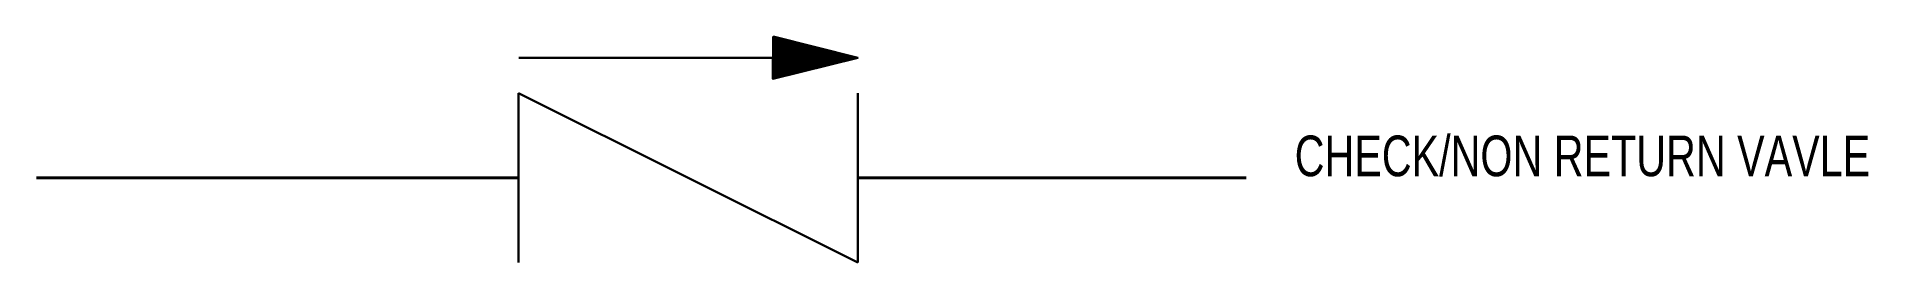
# Model space of a CAD drawing. Header units: millimetres. Extents: x 0 to 27, y -1.2 to 2.1.
import ezdxf
from ezdxf.enums import TextEntityAlignment as Align

# ---------------------------------------------------------------- set-up
doc = ezdxf.new("R2010")
doc.units = ezdxf.units.MM
doc.layers.add('0TEMP', color=1, linetype='Continuous')
doc.layers.add('Layer 3', color=6, linetype='Continuous', lineweight=40)
doc.layers.add('Layer 7', color=2, linetype='Continuous', lineweight=30)
doc.styles.get("Standard").update_dxf_attribs({"font": 'arial.ttf'})

# ---------------------------------------------------------------- blocks, each defined once
blk = doc.blocks.new('valve9')
at = {"linetype": 'Continuous'}
for p, q in [((2.5, 1.769), (-2.497, 1.769)), ((-2.5, 1.25), (-2.5, -1.25)), ((2.5, -1.25), (-2.5, 1.25)), ((2.5, 1.25), (2.5, -1.25))]:
    blk.add_line(p, q, dxfattribs=at)
for points in [[(1.251, 2.084), (1.249, 1.459), (2.5, 1.769)], [(2.397, 1.769), (1.274, 1.491), (1.276, 2.052)], [(2.294, 1.769), (1.3, 1.523), (1.3, 2.019)], [(2.191, 1.769), (1.325, 1.555), (1.325, 1.987), (2.191, 1.769)], [(2.088, 1.77), (1.35, 1.586), (1.35, 1.955)], [(1.985, 1.77), (1.375, 1.618), (1.375, 1.923)], [(1.882, 1.77), (1.4, 1.65), (1.4, 1.891), (1.882, 1.77)], [(1.882, 1.77), (1.4, 1.65), (1.4, 1.891)], [(1.882, 1.77), (1.4, 1.65), (1.4, 1.891)], [(1.778, 1.77), (1.425, 1.682), (1.425, 1.859)], [(1.675, 1.77), (1.45, 1.714), (1.45, 1.827)], [(1.572, 1.77), (1.475, 1.746), (1.475, 1.795), (1.572, 1.77)]]:
    blk.add_lwpolyline(points, close=True, dxfattribs=at)

msp = doc.modelspace()

# ---------------------------------------------------------------- linework, layer by layer
at = {"layer": 'Layer 3'}
for p, q in [((0.008, 0.008), (7.115, 0.008)), ((12.115, 0.008), (17.843, 0.008))]:
    msp.add_line(p, q, dxfattribs=at)

# ---------------------------------------------------------------- block references
at = {"layer": 'Layer 7'}
msp.add_blockref('valve9', (9.615, 0.008), dxfattribs=at)

# ---------------------------------------------------------------- texts
at = {"layer": '0TEMP', "width": 0.725771}
msp.add_text('CHECK/NON RETURN VAVLE', height=0.6, dxfattribs=at).set_placement((18.557, 0.031), (27.042, 0.031), align=Align.FIT)

doc.saveas('drawing.dxf')
